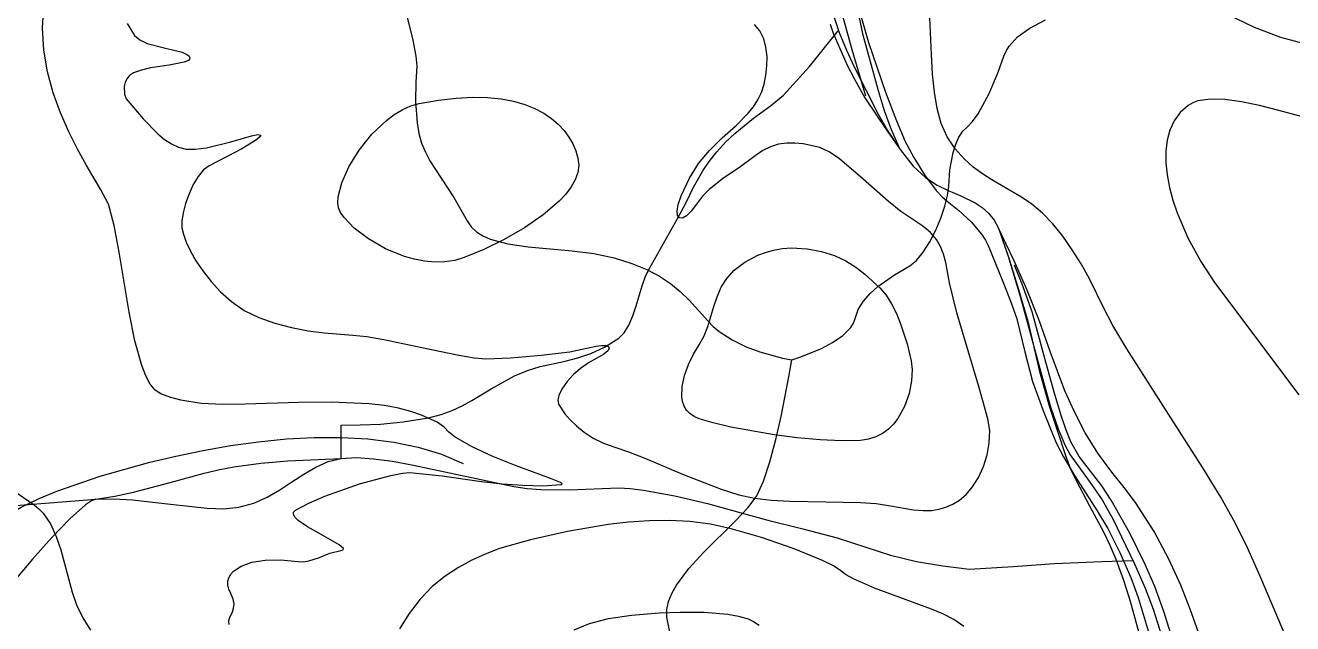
# Model space of a CAD drawing. Header units: millimetres. Extents: x 2 to 2848, y 1 to 2248.
# Drawn here: x 767.1 to 1007.5, y 478.2 to 591.8 of the extents above; entities that cross this region are included whole.
import ezdxf

# ---------------------------------------------------------------- set-up
doc = ezdxf.new("R2010")
doc.units = ezdxf.units.MM
for name, color, linetype in [('100m', 7, 'CONTINUOUS'), ('200m', 7, 'CONTINUOUS'), ('500m', 7, 'CONTINUOUS'), ('9x', 7, 'CONTINUOUS'), ('9xx', 7, 'CONTINUOUS'), ('9xx淵', 7, 'CONTINUOUS'), ('9x淵', 7, 'CONTINUOUS'), ('州境', 7, 'CONTINUOUS'), ('林道', 7, 'CONTINUOUS'), ('河川・湖沼', 7, 'CONTINUOUS'), ('鹽州線', 7, 'CONTINUOUS')]:
    doc.layers.add(name, color=color, linetype=linetype)

msp = doc.modelspace()

# ---------------------------------------------------------------- linework, layer by layer
at = {"layer": '100m', "color": 1}
for points in [[(919.775627, 591.998667), (920.37856, 590.276), (922.952618, 584.3226), (924.378987, 581.532106), (926.38616, 578.0056), (930.387124, 571.968587), (933.06364, 568.1812), (931.444278, 571.960375), (930.086375, 575.562578), (928.95526, 579.3094), (926.062663, 589.91345), (924.814225, 595.564075)], [(805.75266, 478.0296), (805.682337, 478.666057), (805.820942, 479.261362), (806.36862, 480.468975), (806.599535, 481.15151), (806.683063, 481.93335), (806.530124, 482.849609), (806.05164, 483.9354), (805.682243, 484.742392), (805.503447, 485.513929), (805.507791, 486.245398), (805.687818, 486.932186), (806.036069, 487.56968), (806.545086, 488.153266), (808.015583, 489.140262), (810.03964, 489.85627), (812.557591, 490.264383), (815.509767, 490.327695), (818.8365, 490.0093), (819.853398, 489.967781), (820.861875, 490.114211), (822.867163, 490.765787), (824.879564, 491.55377), (826.92628, 492.0679), (827.377034, 492.20092), (827.441978, 492.438207), (826.632279, 493.175869), (822.779403, 495.35555), (820.607581, 496.598716), (818.853075, 497.811531), (818.268464, 498.375486), (817.951562, 498.894568), (817.956827, 499.356349), (818.33872, 499.7484), (820.876505, 501.08695), (823.884795, 502.392236), (830.471343, 504.715737), (836.415279, 506.344345), (838.620304, 506.781014), (840.03352, 506.9035), (846.168136, 506.235391), (853.639708, 505.206025), (857.578147, 504.757088), (861.49238, 504.459297), (865.262925, 504.393139), (868.7703, 504.6391), (868.924115, 504.752842), (868.599346, 504.982234), (866.747813, 505.753486), (859.87304, 508.304487), (855.784817, 509.94631), (851.886047, 511.740395), (848.644239, 513.61778), (847.415791, 514.566158), (846.5269, 515.5095), (845.210504, 516.438989), (842.253165, 517.787062), (840.227254, 518.474868), (837.872843, 519.09548), (835.217177, 519.591617), (832.2875, 519.906), (825.172253, 520.211338), (818.984672, 520.204998), (808.780315, 519.844512), (804.457445, 519.783979), (800.450051, 519.998995), (796.605085, 520.636367), (794.695685, 521.159313), (792.7695, 521.8429), (791.722583, 522.531971), (790.781729, 523.686818), (789.936465, 525.252157), (789.176315, 527.172706), (787.869457, 531.858304), (786.777355, 537.30135), (784.902218, 548.690744), (783.951581, 553.75257), (782.8805, 557.8028), (781.389325, 560.572276), (778.590101, 565.300305), (776.956708, 568.267938), (775.304389, 571.568203), (773.73584, 575.148765), (772.353755, 578.957287), (771.26083, 582.941435), (770.559761, 587.048873), (770.353243, 591.227265), (770.467533, 593.326715)], [(989.604394, 476.689), (988.095234, 480.933873), (986.299701, 485.533275), (984.066916, 490.461468), (981.245996, 495.692712), (977.686061, 501.20127), (975.581812, 504.051497), (973.23623, 506.9614), (970.551032, 510.539138), (968.187026, 514.397058), (966.121646, 518.396046), (964.332329, 522.396987), (961.491622, 529.848273), (959.48439, 535.638), (957.162828, 541.472784), (954.615625, 547.193175), (951.71627, 553.2744), (953.725829, 547.363687), (955.542301, 541.650352), (957.2817, 535.5873), (959.519685, 526.078662), (961.329855, 519.519727), (964.4043, 510.1156), (965.334938, 507.743739), (966.440483, 505.373653), (968.977074, 500.586275), (971.615633, 495.648409), (972.848638, 493.090214), (973.95772, 490.455), (975.40974, 486.436492), (976.672489, 482.500414), (978.647786, 475.313537)]]:
    msp.add_lwpolyline(points, dxfattribs=at)
at = {"layer": '200m', "color": 1}
for points in [[(1005.798626, 476.8079), (1001.321284, 487.330972), (999.043353, 492.443168), (996.68382, 497.2382), (993.892152, 502.205678), (990.510794, 507.761305), (982.970548, 519.540763), (976.046168, 530.384089), (973.434642, 534.769552), (971.72074, 538.0988), (969.012986, 543.672408), (967.432008, 546.470753), (965.726318, 549.184413), (963.91593, 551.744102), (962.020861, 554.080536), (960.061125, 556.12443), (958.05674, 557.8065), (956.072113, 559.158088), (954.152152, 560.317214), (950.469274, 562.421437), (948.687882, 563.548216), (946.934204, 564.845892), (945.199003, 566.405307), (943.47304, 568.3173), (941.970842, 570.578027), (940.865877, 573.125136), (940.08732, 575.961705), (939.564348, 579.090812), (939.226135, 582.515537), (939.001857, 586.238958), (938.61181, 594.5942)], [(994.954008, 593.925247), (1000.249682, 591.438955), (1005.228184, 589.516182), (1009.6909, 588.2878), (1018.321228, 586.292359), (1027.29644, 583.95205), (1036.074574, 581.710291), (1044.11367, 580.0105), (1048.036219, 579.187036), (1052.165084, 578.078734), (1060.142596, 575.49415), (1066.247878, 573.229816), (1068.6826, 572.2588), (1060.356113, 579.66565), (1052.99652, 585.838703), (1049.406787, 588.642696), (1046.21582, 590.9155), (1044.059556, 592.513494)], [(786.389476, 592.120902), (787.77008, 589.8469), (788.778173, 588.984226), (790.210803, 588.330209), (793.674089, 587.419875), (796.808767, 586.659353), (797.830639, 586.192602), (798.131315, 585.912637), (798.26367, 585.5921), (798.213407, 585.332808), (798.006261, 585.110096), (797.185272, 584.752209), (794.36418, 584.2312), (790.823643, 583.673891), (789.103348, 583.270629), (787.58691, 582.7251), (786.855346, 582.243112), (786.338187, 581.614195), (786.008138, 580.893022), (785.837908, 580.134262), (785.867724, 578.722673), (786.20929, 577.8168), (789.438012, 574.021706), (792.195467, 571.169175), (793.498235, 570.09637), (794.804104, 569.259206), (796.153381, 568.657683), (797.58637, 568.2918), (799.323215, 568.248151), (801.435231, 568.537806), (806.053039, 569.66435), (809.976314, 570.766069), (811.220166, 571.024693), (811.74158, 570.9376), (811.527122, 570.524721), (810.770061, 569.9165), (808.136628, 568.324875), (801.95199, 565.1168), (800.887444, 564.316968), (799.875466, 563.079114), (798.949719, 561.526262), (798.143865, 559.781437), (797.491566, 557.967664), (797.026484, 556.207967), (796.782281, 554.625371), (796.79262, 553.3429), (797.071413, 552.105514), (797.609105, 550.612328), (798.404146, 548.917604), (799.454986, 547.0756), (800.760075, 545.140578), (802.317862, 543.166797), (804.126797, 541.208518), (806.18533, 539.32), (808.590609, 537.652658), (811.363307, 536.300028), (814.387153, 535.229553), (817.545875, 534.408675), (820.723201, 533.804838), (823.802858, 533.385484), (829.20408, 532.97), (831.874201, 532.700762), (835.086925, 532.155575), (842.334025, 530.621825), (849.333078, 529.137687), (852.235742, 528.654516), (854.47178, 528.4721), (859.151602, 528.653995), (864.922826, 529.133537), (870.396393, 529.811511), (874.18324, 530.5887), (875.368697, 530.894127), (876.399125, 531.022811), (877.20631, 530.984055), (877.722041, 530.787163), (877.878105, 530.441437), (877.606287, 529.956183), (876.838377, 529.340703), (875.50616, 528.6043), (873.902122, 527.697401), (872.397304, 526.607561), (871.041315, 525.399894), (869.883764, 524.139512), (868.97426, 522.891529), (868.362411, 521.721058), (868.097829, 520.69321), (868.23012, 519.8731), (869.439348, 518.052014), (870.423009, 516.917456), (871.653166, 515.722438), (873.125169, 514.533621), (874.834366, 513.417667), (876.776107, 512.44124), (878.94574, 511.671), (881.536987, 510.806933), (884.643201, 509.589647), (891.779765, 506.6058), (899.113902, 503.740228), (902.467081, 502.670786), (905.40408, 502.0137), (908.668027, 501.639826), (912.059929, 501.445773), (918.949206, 501.347187), (925.515138, 501.218058), (928.502858, 500.985825), (931.20095, 500.5585), (935.609981, 499.793695), (937.402894, 499.660889), (938.989619, 499.698612), (940.421314, 499.909966), (941.74914, 500.298048), (943.024255, 500.86596), (944.29782, 501.6168), (945.578106, 502.68884), (946.80103, 504.1655), (947.909231, 505.967716), (948.84535, 508.016425), (949.552025, 510.232562), (949.971895, 512.537062), (950.047601, 514.850863), (949.72178, 517.0949), (948.11981, 522.762808), (945.93493, 529.993387), (943.824465, 537.223948), (942.44574, 542.8918), (941.722271, 546.744786), (941.296973, 548.351926), (940.725948, 549.804037), (939.93168, 551.144526), (938.836656, 552.416795), (937.36336, 553.664252), (935.43428, 554.9303), (933.180672, 556.454505), (930.824743, 558.343031), (926.041573, 562.586725), (921.556058, 566.408731), (919.5722, 567.770148), (917.83949, 568.5564), (914.670694, 569.257122), (913.097922, 569.414476), (911.539104, 569.39975), (909.998888, 569.180386), (908.481927, 568.723828), (906.992871, 567.997518), (905.53637, 566.9689), (902.572208, 564.798489), (899.583242, 562.801712), (896.792715, 560.606505), (895.54163, 559.318219), (894.42387, 557.8408), (893.419796, 556.492801), (892.518041, 555.61455), (891.758914, 555.192093), (891.182723, 555.211475), (890.829773, 555.658741), (890.740373, 556.519937), (890.954829, 557.781109), (891.51345, 559.4283), (893.06788, 562.743861), (894.820746, 565.513713), (896.871267, 567.985908), (899.31866, 570.4085), (901.916954, 572.78148), (904.229991, 575.104838), (905.221403, 576.325425), (906.071738, 577.626627), (906.757742, 579.039449), (907.25616, 580.5949), (907.591797, 582.290169), (907.783258, 584.061394), (907.797985, 585.848116), (907.603424, 587.589875), (907.167017, 589.226212), (906.456208, 590.696669), (905.438441, 591.940784)], [(945.146431, 477.693743), (943.227137, 478.970883), (941.177591, 480.072928), (939.00616, 480.9793), (928.214305, 484.946225), (924.223218, 486.712131), (922.702988, 487.561006), (921.54691, 488.3949), (920.281307, 489.226933), (918.312984, 490.208223), (912.930534, 492.404187), (906.724274, 494.554008), (901.01892, 496.2289), (897.091313, 497.067751), (893.182848, 497.574617), (889.290458, 497.785635), (885.411072, 497.736938), (881.541624, 497.464661), (877.679043, 497.004939), (869.96221, 495.6677), (862.943461, 494.141744), (857.029708, 492.4404), (854.350176, 491.425298), (851.78246, 490.247956), (849.271749, 488.868912), (846.76323, 487.2487), (844.288369, 485.260193), (841.966465, 482.864169), (839.874428, 480.153023), (838.089167, 477.21915)]]:
    msp.add_lwpolyline(points, dxfattribs=at)
at = {"layer": '500m', "color": 1}
for points in [[(841.80286, 576.9266), (845.440089, 577.563982), (848.805356, 577.952367), (851.906811, 578.108422), (854.752602, 578.048816), (857.350878, 577.790217), (859.709788, 577.349294), (861.83748, 576.742716), (863.742102, 575.98715), (865.431805, 575.099266), (866.914736, 574.095731), (868.199045, 572.993214), (869.292879, 571.808384), (870.204388, 570.55791), (870.94172, 569.258458), (871.513025, 567.926699), (871.92645, 566.5793), (872.084184, 565.220448), (871.902738, 563.848416), (871.411749, 562.47111), (870.640854, 561.096439), (869.619689, 559.732311), (868.377893, 558.386633), (865.350955, 555.782263), (861.797136, 553.34659), (857.953534, 551.14288), (854.057246, 549.234395), (850.34537, 547.6844), (848.536618, 547.147978), (846.665959, 546.87252), (844.755785, 546.834302), (842.828488, 547.0096), (840.906461, 547.374691), (839.012096, 547.905849), (835.395922, 549.371475), (832.159108, 551.216685), (829.480791, 553.251688), (827.540112, 555.28669), (826.902368, 556.244881), (826.51621, 557.1319), (826.370506, 558.076253), (826.430749, 559.201934), (827.118388, 561.875323), (828.477763, 564.908148), (830.407506, 568.056488), (832.806253, 571.076422), (835.572639, 573.724033), (837.062019, 574.831991), (838.605296, 575.755399), (840.1898, 576.463765), (841.80286, 576.9266)], [(912.41553, 549.5064), (915.43247, 549.366677), (918.147203, 548.864736), (920.57986, 548.066992), (922.750571, 547.039862), (924.679468, 545.849762), (926.386681, 544.563108), (929.21658, 541.9658), (930.389366, 540.565885), (931.43038, 538.902425), (932.344271, 537.059134), (933.135691, 535.119725), (934.36972, 531.287412), (935.16967, 528.0752), (935.340719, 526.428781), (935.223414, 524.304875), (934.765046, 521.908119), (933.912904, 519.44315), (932.614279, 517.114606), (931.781064, 516.065443), (930.816461, 515.127125), (929.713884, 514.325232), (928.466742, 513.685344), (927.068447, 513.23304), (925.51241, 512.9939), (921.931233, 512.898834), (917.872566, 513.076613), (913.541048, 513.477629), (909.141316, 514.052275), (900.955768, 515.524025), (897.579228, 516.321913), (894.95303, 517.095), (893.961812, 517.531524), (893.162443, 518.0882), (892.542132, 518.751848), (892.088091, 519.509292), (891.787528, 520.347353), (891.627655, 521.252854), (891.678815, 523.213463), (892.139252, 525.285694), (892.906647, 527.364127), (893.878679, 529.343336), (894.95303, 531.1179), (895.893801, 532.822179), (896.600478, 534.63188), (897.714625, 538.393912), (898.323633, 540.25943), (899.101622, 542.056739), (900.149362, 543.742431), (901.56762, 545.2731), (903.575045, 546.784406), (906.078454, 548.121375), (907.503832, 548.664647), (909.038423, 549.092531), (910.677298, 549.381094), (912.41553, 549.5064)]]:
    msp.add_lwpolyline(points, close=True, dxfattribs=at)
for points in [[(1012.67318, 573.5387), (1004.87759, 575.616687), (1001.219134, 576.527621), (997.799214, 577.244375), (994.677062, 577.685345), (991.911911, 577.768925), (989.562993, 577.413512), (988.563131, 577.045681), (987.68954, 576.5375), (987.68954, 576.5375), (986.195758, 575.20802), (985.048417, 573.649016), (984.224938, 571.887652), (983.702739, 569.951094), (983.459239, 567.866507), (983.471856, 565.661056), (983.718009, 563.361907), (984.175118, 560.996225), (984.8206, 558.591175), (985.631875, 556.173922), (987.66148, 551.411469), (990.083281, 546.926187), (992.71663, 542.9354), (1008.723921, 521.603412)], [(871.20764, 477.035488), (874.135754, 478.262647), (877.723903, 479.194427), (882.091336, 479.84479), (887.3573, 480.2277), (891.344787, 480.372988), (895.883599, 480.366475), (900.375166, 480.00945), (902.41618, 479.637398), (904.22092, 479.1032), (905.262753, 478.612224), (906.314916, 477.929379)]]:
    msp.add_lwpolyline(points, dxfattribs=at)
at = {"layer": '9x', "color": 1}
for points in [[(919.079793, 597.726587), (921.508585, 590.417467), (922.872584, 587.029558), (924.32185, 583.9021), (928.895124, 574.907675), (930.809198, 571.593925), (933.06363, 568.1799), (935.53982, 565.061694), (937.85459, 562.90285), (940.0526, 561.437606), (942.17851, 560.4002), (944.589081, 559.402866), (947.296766, 558.0589), (948.614588, 557.174378), (949.829763, 556.104134), (950.883315, 554.815149), (951.71627, 553.2744), (953.546945, 547.981109), (955.893979, 540.122425), (960.13903, 524.5727), (961.613813, 519.350316), (963.027208, 515.2066), (964.282745, 512.167859), (965.28396, 510.2604), (968.94202, 505.23485), (971.372477, 501.686325), (973.42232, 498.0997), (977.493365, 489.537962), (979.535559, 484.944105), (981.09296, 480.9811), (982.656799, 475.958889)], [(756.76635, 508.9516), (768.73929, 500.7403), (769.65931, 500.007108), (770.478966, 499.151571), (771.855717, 497.126558), (772.946598, 494.771463), (773.828666, 492.192487), (775.274585, 486.787698), (775.992548, 484.174287), (776.80992, 481.7618), (777.984668, 479.281616), (779.446742, 476.976556)], [(780.4354, 501.846), (783.835151, 501.926385), (787.38782, 501.71947), (794.644493, 500.861213), (801.590586, 500.106173), (804.755031, 500.028282), (807.61127, 500.2893), (810.420323, 501.043919), (812.988935, 502.189795), (815.382684, 503.589071), (817.66715, 505.103887), (819.907911, 506.596387), (822.170547, 507.928711), (824.520637, 508.963001), (827.02376, 509.5614), (829.894704, 509.711713), (833.142276, 509.512678), (836.752527, 509.022311), (840.711507, 508.298625), (849.61986, 506.383359), (859.75574, 504.231), (862.277353, 503.850808), (864.914719, 503.649203), (870.288743, 503.624075), (879.69817, 503.9824), (881.82641, 503.870625), (884.373802, 503.558527), (890.277495, 502.472712), (896.512156, 501.003667), (902.18069, 499.4301), (907.982968, 497.849941), (914.595486, 496.1921), (921.086072, 494.481984), (926.52255, 492.745), (931.246682, 491.204787), (936.163149, 490.032075), (941.184134, 489.1729), (946.22182, 488.5733), (954.517541, 489.038825), (962.35571, 489.6443), (971.351539, 490.008125), (977.17237, 490.1735)], [(763.685, 500.531), (780.435, 501.846)]]:
    msp.add_lwpolyline(points, dxfattribs=at)
at = {"layer": '9xx', "color": 2}
for points in [[(780.435, 501.846), (784.035991, 502.426218), (787.620321, 503.183247), (794.587307, 504.981125), (801.032583, 506.746416), (803.964773, 507.46271), (806.65277, 507.9859), (811.777999, 508.670253), (816.911161, 509.129925), (827.024, 509.561)], [(780.43499, 501.846), (779.606914, 501.538115), (778.49332, 500.781571), (775.596648, 498.181095), (772.11912, 494.561757), (768.43488, 490.440738), (761.942839, 482.762386), (759.11368, 479.2835), (740.30416, 493.8115), (742.52004, 501.319)]]:
    msp.add_lwpolyline(points, dxfattribs=at)
at = {"layer": '9xx淵', "color": 1}
for points in [[(780.435, 501.846), (784.035991, 502.426218), (787.620321, 503.183247), (794.587307, 504.981125), (801.032583, 506.746416), (803.964773, 507.46271), (806.65277, 507.9859), (811.777999, 508.670253), (816.911161, 509.129925), (827.024, 509.561)], [(780.43499, 501.846), (779.606914, 501.538115), (778.49332, 500.781571), (775.596648, 498.181095), (772.11912, 494.561757), (768.43488, 490.440738), (761.942839, 482.762386), (759.11368, 479.2835)]]:
    msp.add_lwpolyline(points, dxfattribs=at)
at = {"layer": '9x淵', "color": 1}
for points in [[(919.079793, 597.726587), (921.508585, 590.417467), (922.872584, 587.029558), (924.32185, 583.9021), (928.895124, 574.907675), (930.809198, 571.593925), (933.06363, 568.1799), (935.53982, 565.061694), (937.85459, 562.90285), (940.0526, 561.437606), (942.17851, 560.4002), (944.589081, 559.402866), (947.296766, 558.0589), (948.614588, 557.174378), (949.829763, 556.104134), (950.883315, 554.815149), (951.71627, 553.2744), (953.546945, 547.981109), (955.893979, 540.122425), (960.13903, 524.5727), (961.613813, 519.350316), (963.027208, 515.2066), (964.282745, 512.167859), (965.28396, 510.2604), (968.94202, 505.23485), (971.372477, 501.686325), (973.42232, 498.0997), (977.493365, 489.537962), (979.535559, 484.944105), (981.09296, 480.9811), (982.656799, 475.958889)], [(756.76635, 508.9516), (768.73929, 500.7403), (769.65931, 500.007108), (770.478966, 499.151571), (771.855717, 497.126558), (772.946598, 494.771463), (773.828666, 492.192487), (775.274585, 486.787698), (775.992548, 484.174287), (776.80992, 481.7618), (777.984668, 479.281616), (779.446742, 476.976556)], [(780.4354, 501.846), (783.835151, 501.926385), (787.38782, 501.71947), (794.644493, 500.861213), (801.590586, 500.106173), (804.755031, 500.028282), (807.61127, 500.2893), (810.420323, 501.043919), (812.988935, 502.189795), (815.382684, 503.589071), (817.66715, 505.103887), (819.907911, 506.596387), (822.170547, 507.928711), (824.520637, 508.963001), (827.02376, 509.5614), (829.894704, 509.711713), (833.142276, 509.512678), (836.752527, 509.022311), (840.711507, 508.298625), (849.61986, 506.383359), (859.75574, 504.231), (862.277353, 503.850808), (864.914719, 503.649203), (870.288743, 503.624075), (879.69817, 503.9824), (881.82641, 503.870625), (884.373802, 503.558527), (890.277495, 502.472712), (896.512156, 501.003667), (902.18069, 499.4301), (907.982968, 497.849941), (914.595486, 496.1921), (921.086072, 494.481984), (926.52255, 492.745), (931.246682, 491.204787), (936.163149, 490.032075), (941.184134, 489.1729), (946.22182, 488.5733), (954.517541, 489.038825), (962.35571, 489.6443), (971.351539, 490.008125), (977.17237, 490.1735)], [(780.4354, 501.846), (783.835151, 501.926385), (787.38782, 501.71947), (794.644493, 500.861213), (801.590586, 500.106173), (804.755031, 500.028282), (807.61127, 500.2893), (810.420323, 501.043919), (812.988935, 502.189795), (815.382684, 503.589071), (817.66715, 505.103887), (819.907911, 506.596387), (822.170547, 507.928711), (824.520637, 508.963001), (827.02376, 509.5614)], [(763.68463, 500.5313), (780.4354, 501.846)]]:
    msp.add_lwpolyline(points, dxfattribs=at)
at = {"layer": '州境', "color": 1}
for points in [[(838.648344, 596.901962), (840.615696, 588.924361), (841.177327, 585.901338), (841.33774, 584.0162), (841.168191, 581.052017), (841.103881, 577.281012), (841.390363, 573.229377), (841.741887, 571.262756), (842.27319, 569.4233), (842.98829, 567.713928), (843.85467, 566.061558), (845.9448, 562.734887), (848.350642, 559.057423), (850.87926, 554.6433), (851.641173, 553.516284), (852.647849, 552.577063), (853.874971, 551.805074), (855.298223, 551.179753), (858.635844, 550.286861), (862.466176, 549.733875), (870.826819, 548.989584), (874.968055, 548.469259), (878.82385, 547.6308), (882.173541, 546.54844), (884.994853, 545.391542), (887.39083, 544.138183), (889.464518, 542.766437), (891.318961, 541.254381), (893.057204, 539.580089), (896.59727, 535.6571), (897.608308, 534.618329), (898.730887, 533.674384), (901.213103, 532.055622), (903.84879, 530.770118), (906.44282, 529.787175), (910.7254, 528.606191), (912.49982, 528.2671)], [(912.49982, 528.2671), (914.229932, 528.835166), (918.113354, 530.4357), (920.249939, 531.574551), (922.189711, 532.913209), (923.687623, 534.432238), (924.194305, 535.253317), (924.49863, 536.1122), (925.102101, 537.808823), (926.081577, 539.387719), (927.348263, 540.84428), (928.813365, 542.1739), (931.98364, 544.433881), (934.88205, 546.1308), (936.162619, 547.153946), (937.444285, 548.720819), (938.675526, 550.682332), (939.804818, 552.8894), (940.780638, 555.192937), (941.551463, 557.443856), (942.065772, 559.493073), (942.27204, 561.1915), (942.511771, 564.367592), (943.137346, 567.657713), (943.616754, 569.183835), (944.218938, 570.544427), (944.95267, 571.674808), (945.82672, 572.5103), (946.814786, 573.48413), (947.85547, 574.968794), (949.919294, 578.847975), (951.667404, 582.902544), (952.74901, 585.8872), (953.148039, 586.875264), (953.713692, 587.810703), (955.344874, 589.5588), (957.642556, 591.201672), (960.60674, 592.8095)], [(889.385025, 476.620719), (888.7647, 479.4337), (888.768416, 480.897004), (889.103349, 482.403756), (889.728987, 483.943931), (890.604818, 485.507502), (892.945008, 488.664724), (895.799821, 491.795213), (901.756924, 497.655142), (904.211017, 500.224161), (905.88334, 502.4456), (907.134503, 505.220295), (908.337859, 508.927), (909.456725, 513.164424), (910.454419, 517.531275), (911.93956, 525.048087), (912.49982, 528.2671)]]:
    msp.add_lwpolyline(points, dxfattribs=at)
at = {"layer": '林道', "color": 1}
msp.add_lwpolyline([(827.02399, 509.561), (827.02399, 515.9042), (830.621289, 515.925905), (834.472341, 516.077837), (838.732671, 516.490227), (843.5578, 517.2933), (845.960884, 517.897508), (848.073288, 518.65443), (849.988804, 519.543133), (851.801225, 520.542688), (855.491955, 522.790627), (859.89582, 525.2308), (862.356409, 526.267485), (864.750801, 526.988633), (869.480024, 528.033262), (871.884369, 528.631219), (874.361547, 529.462586), (876.946315, 530.664601), (879.67343, 532.3745), (880.696781, 533.414255), (881.567761, 534.864119), (882.316764, 536.60083), (882.974181, 538.501125), (884.135825, 542.299419), (884.700837, 543.950892), (885.29583, 545.2729), (890.98438, 555.3932), (892.43752, 558.163072), (893.828649, 561.03215), (895.616653, 564.174078), (896.802886, 565.901625), (898.26042, 567.7625), (899.934607, 569.601155), (901.694836, 571.259973), (905.247073, 574.112513), (908.464446, 576.468945), (910.89427, 578.4781), (915.830405, 583.9393), (921.31224, 590.7151)], dxfattribs=at)
msp.add_lwpolyline([(827.02399, 509.561), (827.02399, 515.9042), (830.621289, 515.925905), (834.472341, 516.077837), (838.732671, 516.490227), (843.5578, 517.2933), (845.960884, 517.897508), (848.073288, 518.65443), (849.988804, 519.543133), (851.801225, 520.542688), (855.491955, 522.790627), (859.89582, 525.2308), (862.356409, 526.267485), (864.750801, 526.988633), (869.480024, 528.033262), (871.884369, 528.631219), (874.361547, 529.462586), (876.946315, 530.664601), (879.67343, 532.3745), (880.696781, 533.414255), (881.567761, 534.864119), (882.316764, 536.60083), (882.974181, 538.501125), (884.135825, 542.299419), (884.700837, 543.950892), (885.29583, 545.2729), (890.98438, 555.3932), (892.43752, 558.163072), (893.828649, 561.03215), (895.616653, 564.174078), (896.802886, 565.901625), (898.26042, 567.7625), (899.934607, 569.601155), (901.694836, 571.259973), (905.247073, 574.112513), (908.464446, 576.468945), (910.89427, 578.4781), (915.830405, 583.9393), (921.31224, 590.7151)], dxfattribs=at)
at = {"layer": '河川・湖沼', "color": 4}
for points in [[(906.23229, 684.1399), (908.836079, 674.545322), (910.98687, 665.537019), (912.724496, 657.079375), (914.088787, 649.136775), (915.119578, 641.673603), (915.856699, 634.654244), (916.339982, 628.043081), (916.60926, 621.8045), (917.024856, 616.904966), (917.929799, 611.262558), (919.196005, 605.17363), (920.695391, 598.934537), (923.881368, 587.191273), (926.46306, 578.4036)], [(985.403244, 473.068875), (983.075286, 480.4834), (981.40377, 485.2562), (979.564087, 489.439942), (976.608194, 495.409612), (973.106598, 501.627327), (971.329446, 504.348611), (969.62981, 506.5552), (967.025316, 509.926575), (965.46262, 512.690225), (964.495237, 515.131413), (963.67668, 517.5354), (962.399241, 521.714994), (960.70012, 527.85415), (958.12043, 537.3791), (956.185671, 542.654275), (954.747, 546.2427)], [(745.36294, 485.0444), (752.294782, 490.904652), (755.800575, 493.582065), (759.310353, 496.055637), (762.807167, 498.298842), (766.274072, 500.285155), (769.694118, 501.988049), (773.05036, 503.381), (781.304193, 506.184424), (790.671784, 508.829988), (795.660877, 510.022317), (800.793574, 511.089676), (806.024931, 512.003562), (811.310002, 512.735475), (816.603844, 513.256912), (821.861509, 513.539371), (827.038055, 513.554351), (832.088535, 513.27335), (836.968004, 512.667866), (841.631518, 511.709398), (846.034132, 510.369443), (850.1309, 508.6195)]]:
    msp.add_lwpolyline(points, dxfattribs=at)
at = {"layer": '鹽州線', "color": 7}
msp.add_lwpolyline([(925.083245, 595.323437), (927.02429, 588.5064), (930.286648, 579.0701), (932.351933, 573.654769), (934.04012, 569.704), (935.663989, 566.659433), (937.700037, 563.378062), (939.893942, 560.429936), (940.970615, 559.258979), (941.99138, 558.3851), (944.177983, 556.648684), (946.504899, 554.45625), (948.5161, 552.123491), (949.260799, 551.003143), (949.75556, 549.9661), (952.52097, 543.125712), (954.129495, 539.100386), (955.18114, 536.0748), (956.712923, 529.81315), (958.17455, 524.1479), (960.244224, 518.482587), (962.66468, 512.5016), (964.055424, 509.873594), (966.143364, 506.316), (970.42886, 499.6393), (972.431296, 496.277545), (974.731902, 491.688012), (976.822032, 486.958173), (978.19304, 483.1755), (981.268307, 473.025937)], dxfattribs=at)
at = {"layer": '鹽州線', "color": 1}
msp.add_lwpolyline([(925.083255, 595.323437), (927.0243, 588.5064), (930.286658, 579.0701), (932.351943, 573.654769), (934.04013, 569.704), (935.663999, 566.659433), (937.700047, 563.378062), (939.893952, 560.429936), (940.970625, 559.258979), (941.99139, 558.3851), (944.177993, 556.648684), (946.504909, 554.45625), (948.51611, 552.123491), (949.260809, 551.003143), (949.75557, 549.9661), (952.52098, 543.125712), (954.129505, 539.100386), (955.18115, 536.0748), (956.712933, 529.81315), (958.17456, 524.1479), (960.244234, 518.482587), (962.66469, 512.5016), (964.055434, 509.873594), (966.143374, 506.316), (970.42887, 499.6393), (972.431306, 496.277545), (974.731912, 491.688012), (976.822042, 486.958173), (978.19305, 483.1755), (981.268317, 473.025937)], dxfattribs=at)

doc.saveas('drawing.dxf')
